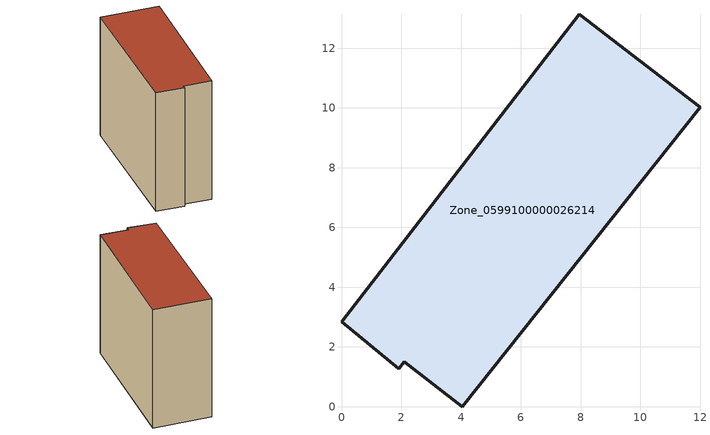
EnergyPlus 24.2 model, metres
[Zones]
Zone_0599100000026214
 floor ground (C_G): 7.95,13.13 12,10.02 4.04,0 2.1,1.5 1.92,1.26 0,2.85 z0
 wall outside (C_F): 12,10.02 7.95,13.13 0,2.85 1.92,1.26 2.1,1.5 4.04,0 12,10.02 z0:11.16
 roof outside (C_R): 7.95,13.13 0,2.85 1.92,1.26 2.1,1.5 4.04,0 12,10.02 z11.16
[BUILDING]
Pand.0599100000026214: North Axis=0; Terrain=City; Loads Convergence Tolerance Value=0.04; Temperature Convergence Tolerance Value=0.4; Solar Distribution=FullExterior; Maximum Number of Warmup Days=25; Minimum Number of Warmup Days=1
[Site:Location]
Rotterdam.The.Hague.AP_ZH_NLD Design_Conditions: Latitude=51.96; Longitude=4.45; Time Zone=1; Elevation=-4.5
[SITE:GROUNDTEMPERATURE:BUILDINGSURFACE]
18, 18, 18, 18, 18, 18, 18, 18, 18, 18, 18, 18
[MATERIAL] Thermal Absorptance=0.9; Solar Absorptance=0.7; Visible Absorptance=0.7
Name | Roughness | Thickness | Conductivity | Density | Specific Heat
G.TI.1946 | MediumSmooth | 0.15 | 1 | 540 | 1210
F.TI.1946 | Rough | 0.3 | 0.857143 | 1920 | 840
R.TI.1946 | MediumRough | 0.2 | 0.1 | 1500 | 1000
[CONSTRUCTION]
C_G: G.TI.1946
C_F: F.TI.1946
C_R: R.TI.1946
[ZONE]
Zone_0599100000026214: Type=1; Multiplier=1; Ceiling Height=Autocalculate; Volume=Autocalculate; Floor Area=autocalculate; Part of Total Floor Area=Yes
[ZONEINFILTRATION:DESIGNFLOWRATE]
Infil_Zone_0599100000026214: Zone or ZoneList or Space or SpaceList=Zone_0599100000026214; Schedule=AlwaysOn; Design Flow Rate Calculation Method=Flow/Area; Flow Rate per Floor Area=0.003; Constant Term Coefficient=1; Temperature Term Coefficient=0; Velocity Term Coefficient=0; Velocity Squared Term Coefficient=0
[HVACTEMPLATE:ZONE:IDEALLOADSAIRSYSTEM]
Zone_0599100000026214: Maximum Heating Supply Air Temperature=50; Minimum Cooling Supply Air Temperature=13; Maximum Heating Supply Air Humidity Ratio=0.0156; Minimum Cooling Supply Air Humidity Ratio=0.0077; Heating Limit=NoLimit; Cooling Limit=NoLimit; Dehumidification Control Type=ConstantSensibleHeatRatio; Cooling Sensible Heat Ratio=0.7; Dehumidification Setpoint=60; Humidification Control Type=None; Humidification Setpoint=30; Outdoor Air Method=None; Outdoor Air Flow Rate per Person=0.00944; Outdoor Air Flow Rate per Zone Floor Area=0; Outdoor Air Flow Rate per Zone=0; Demand Controlled Ventilation Type=None; Outdoor Air Economizer Type=NoEconomizer; Heat Recovery Type=None; Sensible Heat Recovery Effectiveness=0.7; Latent Heat Recovery Effectiveness=0.65
[ZONECONTROL:THERMOSTAT]
ThermostatControl_Zone_0599100000026214: Zone or ZoneList=Zone_0599100000026214; Control Type Schedule=DualSetpointControlType; Control 1=Thermostat_Zone_0599100000026214; Temperature Difference Between Cutout And Setpoint=0
[THERMOSTATSETPOINT:DUALSETPOINT]
Thermostat_Zone_0599100000026214: Heating Setpoint Temperature Schedule=HeatingSetpoint_Zone_0599100000026214; Cooling Setpoint Temperature Schedule=CoolingSetpoint_Zone_0599100000026214
[SCHEDULE:COMPACT]
HeatingSetpoint_Zone_0599100000026214: Through: 12/31, For: AllDays, Until: 24:00, 21
CoolingSetpoint_Zone_0599100000026214: Through: 12/31, For: AllDays, Until: 24:00, 24
DualSetpointControlType: Through: 12/31, For: AllDays, Until: 24:00, 4
AlwaysOn: Through: 12/31, For: AllDays, Until: 24:00, 1
